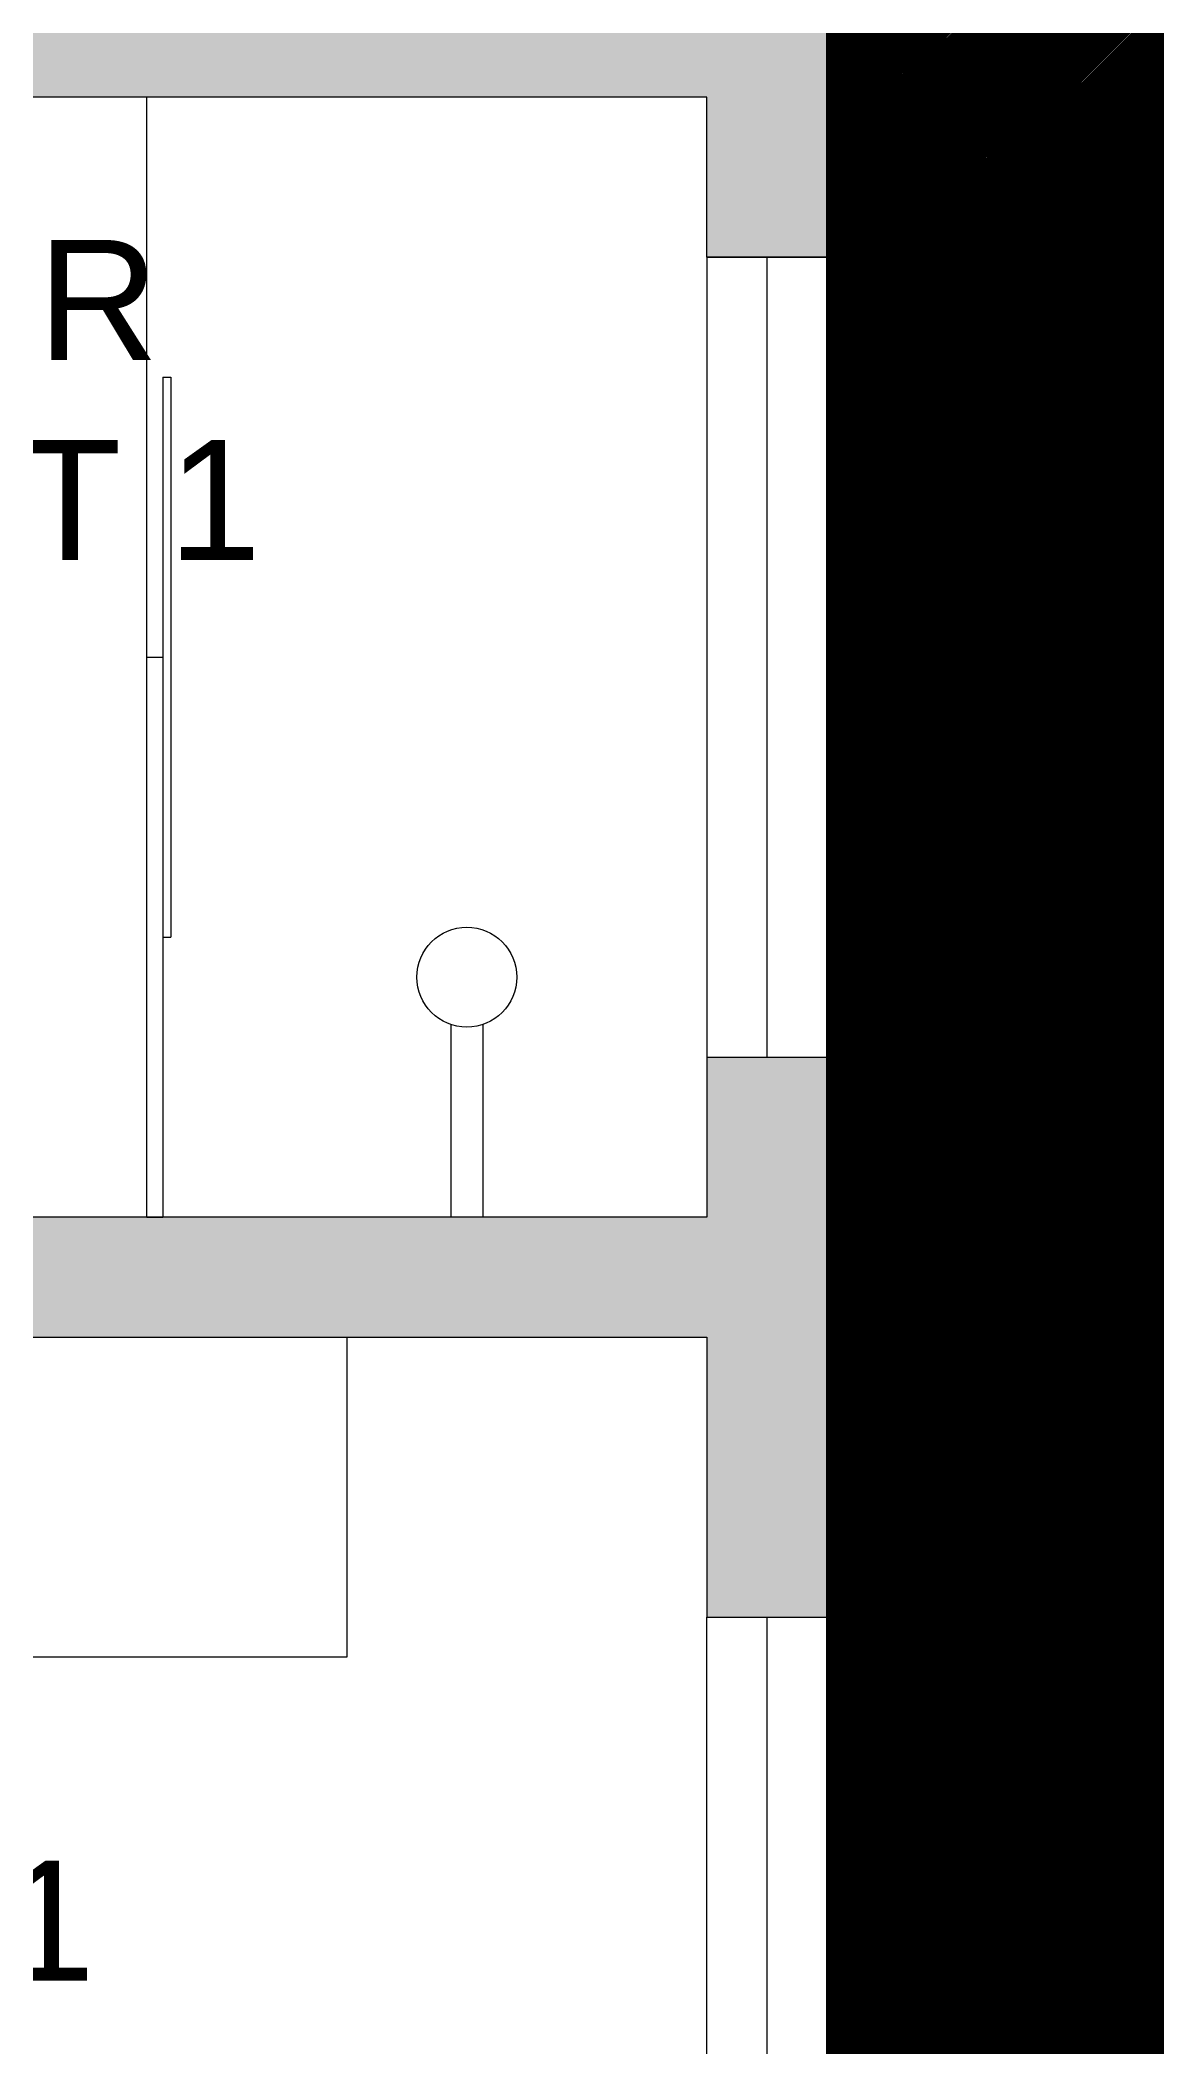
# Model space of a CAD drawing. Header units: millimetres. Extents: x -656 to 1500, y 0 to 1085.
# Drawn here: x 946.7 to 1086.2, y 536.3 to 787.1 of the extents above; entities that cross this region are included whole.
import ezdxf

# ---------------------------------------------------------------- set-up
doc = ezdxf.new("R2010")
doc.units = ezdxf.units.MM
for name, color, linetype, lineweight, true_color in [('1 - paredes', 7, 'Continuous', 25, 0x000000), ('2 - portas e janelas', 1, 'Continuous', 25, 0xff0000), ('3 - pisos e telhados', 4, 'Continuous', 25, 0x00ffff), ('4 - layouts dos objetos', 83, 'Continuous', 25, 0x63c85c), ('6 - legendas', 7, 'Continuous', 25, 0x000000)]:
    doc.layers.add(name, color=color, linetype=linetype, lineweight=lineweight, true_color=true_color)
doc.styles.add('textstyle4', font='')
doc.styles.add('textstyle7', font='')
doc.styles.get('textstyle4').set_extended_font_data('Arial')
doc.styles.get('textstyle7').set_extended_font_data('Arial')

msp = doc.modelspace()

# ---------------------------------------------------------------- hatches: boundary and pattern name
at = {"layer": '1 - paredes', "true_color": 0xa0a0a4}
for points in [[(790, 770), (805, 770), (805, 780), (1030, 780), (1030, 760), (1045, 760), (1045, 780), (1045, 830), (1030, 830), (1030, 795), (780, 795), (780, 780), (790, 780)], [(790, 700), (790, 640), (780, 640), (780, 625), (1030, 625), (1030, 590), (1045, 590), (1045, 625), (1045, 640), (1045, 660), (1030, 660), (1030, 640), (805, 640), (805, 700)]]:
    msp.add_hatch(color=252, dxfattribs=at).paths.add_polyline_path(points)
at = {"layer": '3 - pisos e telhados', "true_color": 0xdfc591}
h = msp.add_hatch(dxfattribs=at)
h.set_pattern_fill('ACAD_ISO02W100', color=31, scale=4, angle=-45, style=0)
h.set_pattern_definition([(45, (0, 0), (-0.088388348, 0.088388348), [])])
h.paths.add_polyline_path([(1045, 1065), (1480, 1065), (1480, 365), (1045, 365)])

# ---------------------------------------------------------------- linework, layer by layer
at = {"layer": '1 - paredes'}
for p, q in [((1045, 830), (1045, 780)), ((1030, 780), (805, 780)), ((1030, 760), (1030, 780)), ((1045, 780), (1045, 760)), ((1045, 760), (1030, 760)), ((1030, 660), (1045, 660)), ((1030, 660), (1030, 640)), ((1045, 660), (1045, 640)), ((1030, 640), (805, 640)), ((1045, 625), (1045, 640)), ((780, 625), (1030, 625)), ((1030, 625), (1030, 590)), ((1045, 590), (1045, 625)), ((1030, 590), (1045, 590))]:
    msp.add_line(p, q, dxfattribs=at)
at = {"layer": '2 - portas e janelas', "color": 5, "true_color": 0x0000ff}
for p, q in [((1030, 760), (1030, 660)), ((1030, 760), (1045, 760)), ((1037.5, 760), (1037.5, 660)), ((1045, 760), (1045, 660)), ((1030, 660), (1045, 660))]:
    msp.add_line(p, q, dxfattribs=at)
at = {"layer": '2 - portas e janelas'}
for p, q in [((1030, 415), (1030, 590)), ((1030, 590), (1045, 590)), ((1037.5, 590), (1037.5, 415)), ((1045, 590), (1045, 415))]:
    msp.add_line(p, q, dxfattribs=at)
at = {"layer": '3 - pisos e telhados', "color": 43, "true_color": 0xc38c48}
msp.add_line((1045, 365), (1045, 1065), dxfattribs=at)
at = {"layer": '4 - layouts dos objetos'}
for p, q in [((960, 640), (960, 780)), ((962, 745), (962, 675)), ((962, 745), (963, 745)), ((963, 745), (963, 675)), ((960, 710), (962, 710)), ((962, 710), (962, 640)), ((962, 675), (963, 675)), ((998, 664.09), (998, 640)), ((1002, 664.09), (1002, 640)), ((960, 640), (962, 640)), ((805, 625), (985, 625)), ((985, 625), (985, 585)), ((985, 585), (805, 585))]:
    msp.add_line(p, q, dxfattribs=at)
msp.add_circle((1000, 670), 6.24, dxfattribs=at)

# ---------------------------------------------------------------- texts
at = {"layer": '6 - legendas', "char_height": 1, "attachment_point": 5}
for s, insert, style in [('\\H15;WATER\\PCLOSET 1', (923.66, 742.04), 'textstyle4'), ('\\H15;QUARTO 1', (900, 550), 'textstyle7')]:
    msp.add_mtext(s, dxfattribs=dict(at, insert=insert, style=style))

doc.saveas('drawing.dxf')
